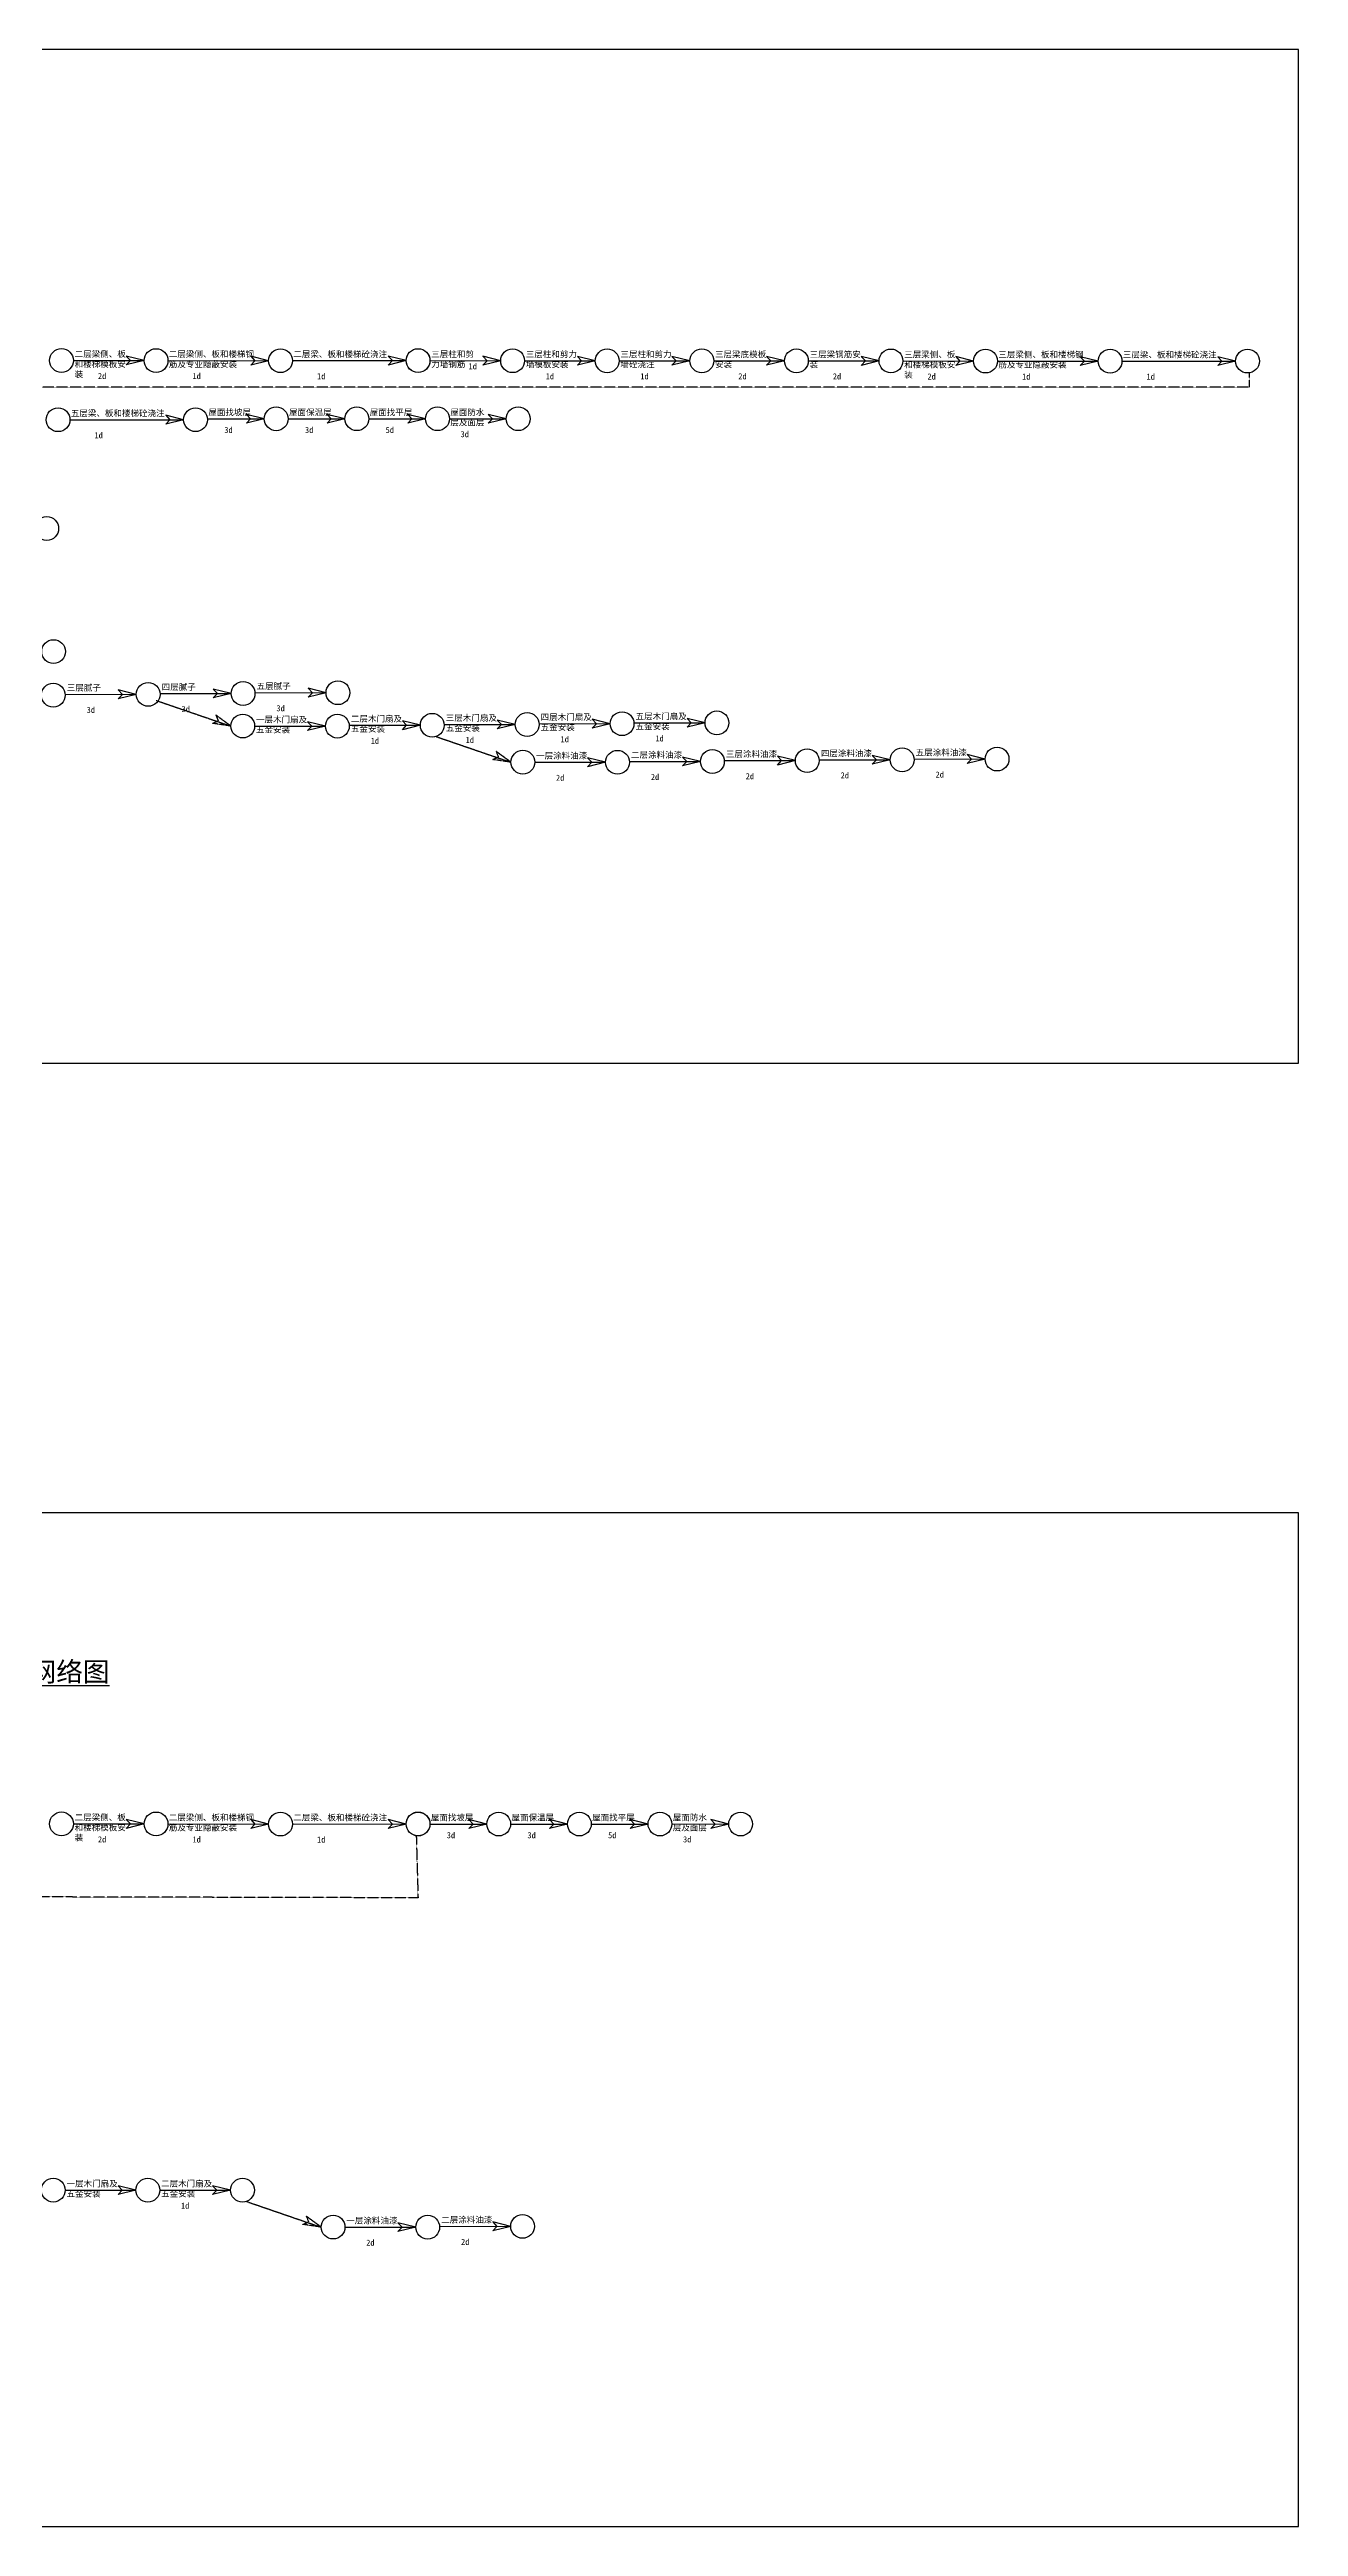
# Model space of a CAD drawing. Extents: x -2559594620 to 78738230735, y -11255911858 to 52366733330.
# Drawn here: x 22377556633 to 41979733652, y -11255911858 to 27619203023 of the extents above; entities that cross this region are included whole.
import ezdxf

# ---------------------------------------------------------------- set-up
doc = ezdxf.new("R2010")
doc.units = 0
doc.header["$LTSCALE"] = 100
doc.linetypes.add('ACAD_ISO02W100', pattern=[15, 12, -3])
doc.layers.get('0').update_dxf_attribs({"linetype": 'CONTINUOUS'})
doc.layers.add('DRAWING', color=11, linetype='CONTINUOUS')

msp = doc.modelspace()

# ---------------------------------------------------------------- linework, layer by layer
at = {"color": 5}
for p, q in [((22751303146, 22738238779), (23862159651, 22737107715)), ((23580443582, 22806136173), (23647015181, 22737107715)), ((23862159651, 22737107715), (23580443582, 22806136173)), ((23862159651, 22737107715), (23580443582, 22668079257)), ((23580443582, 22668079257), (23647015181, 22737107715)), ((24235906205, 22737001841), (25816346199, 22735694557)), ((25816346199, 22735694557), (25534630130, 22804723015)), ((25534630130, 22804723015), (25601201728, 22735694557)), ((25534630130, 22666666099), (25601201728, 22735694557)), ((25816346199, 22735694557), (25534630130, 22666666099)), ((26190089920, 22736728909), (27974302934, 22736549535)), ((27692586865, 22805577993), (27759158464, 22736549535)), ((27974302934, 22736549535), (27692586865, 22805577993)), ((27974302934, 22736549535), (27692586865, 22667521077)), ((27692586865, 22667521077), (27759158464, 22736549535)), ((28348049492, 22736449566), (29458905997, 22735318503)), ((29177189928, 22804346961), (29243761527, 22735318503)), ((29458905997, 22735318503), (29177189928, 22804346961)), ((29458905997, 22735318503), (29177189928, 22666290045)), ((29177189928, 22666290045), (29243761527, 22735318503)), ((29832652510, 22735155629), (30943509016, 22734024566)), ((30943509016, 22734024566), (30661792947, 22803053023)), ((30661792947, 22803053023), (30728364545, 22734024566)), ((30661792947, 22664996108), (30728364545, 22734024566)), ((30943509016, 22734024566), (30661792947, 22664996108)), ((31317252177, 22735155629), (32428108683, 22734024566)), ((32146392614, 22803053023), (32212964212, 22734024566)), ((32428108683, 22734024566), (32146392614, 22803053023)), ((32428108683, 22734024566), (32146392614, 22664996108)), ((32146392614, 22664996108), (32212964212, 22734024566)), ((32801855196, 22733861692), (33912711701, 22732730628)), ((33912711701, 22732730628), (33630995632, 22801759086)), ((33630995632, 22801759086), (33697567231, 22732730628)), ((33630995632, 22663702171), (33697567231, 22732730628)), ((33912711701, 22732730628), (33630995632, 22663702171)), ((34286458215, 22732567755), (35397314720, 22731436691)), ((35115598651, 22800465149), (35182170249, 22731436691)), ((35397314720, 22731436691), (35115598651, 22800465149)), ((35397314720, 22731436691), (35115598651, 22662408233)), ((35115598651, 22662408233), (35182170249, 22731436691)), ((35771061233, 22731273818), (36881917739, 22730142754)), ((36881917739, 22730142754), (36600201670, 22799171212)), ((36600201670, 22799171212), (36666773268, 22730142754)), ((36600201670, 22661114296), (36666773268, 22730142754)), ((36881917739, 22730142754), (36600201670, 22661114296)), ((37255664293, 22730036880), (38836104286, 22728729596)), ((38554388217, 22797758054), (38620959815, 22728729596)), ((38836104286, 22728729596), (38554388217, 22797758054)), ((38836104286, 22728729596), (38554388217, 22659701138)), ((38554388217, 22659701138), (38620959815, 22728729596)), ((39209848008, 22729763948), (40994061022, 22729584574)), ((40994061022, 22729584574), (40712344953, 22798613032)), ((40712344953, 22798613032), (40778916551, 22729584574)), ((40712344953, 22660556116), (40778916551, 22729584574)), ((40994061022, 22729584574), (40712344953, 22660556116)), ((22698035535, 21809806631), (24482248549, 21809627257)), ((24482248549, 21809627257), (24200532480, 21878655714)), ((24200532480, 21878655714), (24267104078, 21809627257)), ((24200532480, 21740598799), (24267104078, 21809627257)), ((24482248549, 21809627257), (24200532480, 21740598799)), ((24856566692, 21824342216), (25748673199, 21824252529)), ((25748673199, 21824252529), (25466957130, 21893280987)), ((25466957130, 21893280987), (25533528729, 21824252529)), ((25466957130, 21755224071), (25533528729, 21824252529)), ((25748673199, 21824252529), (25466957130, 21755224071)), ((26122419712, 21824416140), (27014526219, 21824326453)), ((26732810150, 21893354911), (26799381748, 21824326453)), ((27014526219, 21824326453), (26732810150, 21893354911)), ((27014526219, 21824326453), (26732810150, 21755297995)), ((26732810150, 21755297995), (26799381748, 21824326453)), ((27388272731, 21824490064), (28280379239, 21824400377)), ((28280379239, 21824400377), (27998663170, 21893428835)), ((27998663170, 21893428835), (28065234768, 21824400377)), ((27998663170, 21755371920), (28065234768, 21824400377)), ((28280379239, 21824400377), (27998663170, 21755371920)), ((28654125751, 21824563989), (29546232258, 21824474302)), ((29264516189, 21893502759), (29331087787, 21824474302)), ((29546232258, 21824474302), (29264516189, 21893502759)), ((29546232258, 21824474302), (29264516189, 21755445844)), ((29264516189, 21755445844), (29331087787, 21824474302)), ((22627861574, 17500296929), (23738718079, 17499165865)), ((23738718079, 17499165865), (23457002011, 17568194323)), ((23457002011, 17568194323), (23523573609, 17499165865)), ((23457002011, 17430137407), (23523573609, 17499165865)), ((23738718079, 17499165865), (23457002011, 17430137407)), ((24117263076, 17512964117), (25228119582, 17511833053)), ((25228119582, 17511833053), (24946403513, 17580861511)), ((24946403513, 17580861511), (25012975111, 17511833053)), ((24946403513, 17442804595), (25012975111, 17511833053)), ((25228119582, 17511833053), (24946403513, 17442804595)), ((25606664578, 17525631305), (26717521084, 17524500242)), ((26717521084, 17524500242), (26435805015, 17593528699)), ((26435805015, 17593528699), (26502376613, 17524500242)), ((26435805015, 17455471784), (26502376613, 17524500242)), ((26717521084, 17524500242), (26435805015, 17455471784)), ((31176128623, 17038555008), (30894412554, 17107583466)), ((30894412554, 17107583466), (30960984152, 17038555008)), ((32665530125, 17051222197), (32383814056, 17120250654)), ((32383814056, 17120250654), (32450385655, 17051222197)), ((25597067611, 17001684507), (26707924117, 17000553443)), ((26426208048, 17069581901), (26492779646, 17000553443)), ((26707924117, 17000553443), (26426208048, 17069581901)), ((26707924117, 17000553443), (26426208048, 16931524985)), ((26426208048, 16931524985), (26492779646, 17000553443)), ((27086469113, 17014351695), (28197325619, 17013220631)), ((27915609550, 17082249089), (27982181148, 17013220631)), ((28197325619, 17013220631), (27915609550, 17082249089)), ((28197325619, 17013220631), (27915609550, 17082249089)), ((27915609550, 17082249089), (27982181148, 17013220631)), ((28197325619, 17013220631), (27915609550, 16944192174)), ((27915609550, 16944192174), (27982181148, 17013220631)), ((27915609550, 16944192174), (27982181148, 17013220631)), ((28197325619, 17013220631), (27915609550, 16944192174)), ((28575870616, 17027018884), (29686727121, 17025887820)), ((28575870616, 17027018884), (29686727121, 17025887820)), ((29686727121, 17025887820), (29405011052, 17094916278)), ((29405011052, 17094916278), (29471582650, 17025887820)), ((29405011052, 16956859362), (29471582650, 17025887820)), ((29686727121, 17025887820), (29405011052, 16956859362)), ((30065272118, 17039686072), (31176128623, 17038555008)), ((30894412554, 16969526550), (30960984152, 17038555008)), ((31176128623, 17038555008), (30894412554, 16969526550)), ((31554673620, 17052353260), (32665530125, 17051222197)), ((32383814056, 16982193739), (32450385655, 17051222197)), ((32665530125, 17051222197), (32383814056, 16982193739)), ((29993645974, 16433916069), (31104502480, 16432785005)), ((31104502480, 16432785005), (30822786411, 16501813463)), ((30822786411, 16501813463), (30889358009, 16432785005)), ((30822786411, 16363756547), (30889358009, 16432785005)), ((31104502480, 16432785005), (30822786411, 16363756547)), ((31483047476, 16446583257), (32593903982, 16445452193)), ((32312187913, 16514480651), (32378759511, 16445452193)), ((32593903982, 16445452193), (32312187913, 16514480651)), ((32593903982, 16445452193), (32312187913, 16376423735)), ((32312187913, 16376423735), (32378759511, 16445452193)), ((32972448978, 16459250445), (34083305484, 16458119382)), ((32972448978, 16459250445), (34083305484, 16458119382)), ((33801589415, 16527147840), (33868161013, 16458119382)), ((34083305484, 16458119382), (33801589415, 16527147840)), ((33801589415, 16389090924), (33868161013, 16458119382)), ((34083305484, 16458119382), (33801589415, 16389090924)), ((34461850480, 16471917634), (35572706986, 16470786570)), ((34461850480, 16471917634), (35572706986, 16470786570)), ((35572706986, 16470786570), (35290990917, 16539815028)), ((35290990917, 16539815028), (35357562515, 16470786570)), ((35572706986, 16470786570), (35290990917, 16401758112)), ((35290990917, 16401758112), (35357562515, 16470786570)), ((35951251982, 16484584822), (37062108488, 16483453758)), ((35951251982, 16484584822), (37062108488, 16483453758)), ((36780392419, 16552482216), (36846964017, 16483453758)), ((37062108488, 16483453758), (36780392419, 16552482216)), ((36780392419, 16414425300), (36846964017, 16483453758)), ((37062108488, 16483453758), (36780392419, 16414425300)), ((22751303146, -229223349), (23862159651, -230354413)), ((23862159651, -230354413), (23580443582, -161325955)), ((23580443582, -161325955), (23647015181, -230354413)), ((23580443582, -299382871), (23647015181, -230354413)), ((23862159651, -230354413), (23580443582, -299382871)), ((24235906205, -230460287), (25816346199, -231767571)), ((25534630130, -162739114), (25601201728, -231767571)), ((25816346199, -231767571), (25534630130, -162739114)), ((25816346199, -231767571), (25534630130, -300796029)), ((25534630130, -300796029), (25601201728, -231767571)), ((26190089920, -230733219), (27974302934, -230912593)), ((27974302934, -230912593), (27692586865, -161884135)), ((27692586865, -161884135), (27759158464, -230912593)), ((27692586865, -299941051), (27759158464, -230912593)), ((27974302934, -230912593), (27692586865, -299941051)), ((28348049492, -231012562), (29240155999, -231102249)), ((28958439930, -162073791), (29025011528, -231102249)), ((29240155999, -231102249), (28958439930, -162073791)), ((29240155999, -231102249), (28958439930, -300130707)), ((28958439930, -300130707), (29025011528, -231102249)), ((29613902511, -230938638), (30506009018, -231028325)), ((30506009018, -231028325), (30224292950, -161999867)), ((30224292950, -161999867), (30290864548, -231028325)), ((30224292950, -300056782), (30290864548, -231028325)), ((30506009018, -231028325), (30224292950, -300056782)), ((30879755531, -230864713), (31771862038, -230954400)), ((31490145969, -161925943), (31556717567, -230954400)), ((31771862038, -230954400), (31490145969, -161925943)), ((31771862038, -230954400), (31490145969, -299982858)), ((31490145969, -299982858), (31556717567, -230954400)), ((32145608551, -230790789), (33037715058, -230880476)), ((33037715058, -230880476), (32755998989, -161852019)), ((32755998989, -161852019), (32822570587, -230880476)), ((32755998989, -299908934), (32822570587, -230880476)), ((33037715058, -230880476), (32755998989, -299908934)), ((22623063091, -5977150872), (23733919596, -5978281936)), ((23733919596, -5978281936), (23452203527, -5909253478)), ((23452203527, -5909253478), (23518775125, -5978281936)), ((23452203527, -6047310394), (23518775125, -5978281936)), ((23733919596, -5978281936), (23452203527, -6047310394)), ((24107660981, -5976887978), (25218517487, -5978019042)), ((24936801418, -5908990584), (25003373016, -5978019042)), ((25218517487, -5978019042), (24936801418, -5908990584)), ((25218517487, -5978019042), (24936801418, -5908990584)), ((24936801418, -5908990584), (25003373016, -5978019042)), ((25218517487, -5978019042), (24936801418, -6047047499)), ((24936801418, -6047047499), (25003373016, -5978019042)), ((24936801418, -6047047499), (25003373016, -5978019042)), ((25218517487, -5978019042), (24936801418, -6047047499)), ((27014837842, -6557323604), (28125694347, -6558454668)), ((27843978278, -6489426210), (27910549877, -6558454668)), ((28125694347, -6558454668), (27843978278, -6489426210)), ((28125694347, -6558454668), (27843978278, -6627483126)), ((27843978278, -6627483126), (27910549877, -6558454668)), ((28504239344, -6544656416), (29615095849, -6545787480)), ((29615095849, -6545787480), (29333379780, -6476759022)), ((29333379780, -6476759022), (29399951379, -6545787480)), ((29333379780, -6614815938), (29399951379, -6545787480)), ((29615095849, -6545787480), (29333379780, -6614815938))]:
    msp.add_line(p, q, dxfattribs=at)
at = {"color": 3, "linetype": 'ACAD_ISO02W100', "ltscale": 500}
for p, q in [((35762209669, 22319171643), (-1346501080, 22319171643)), ((41204808236, 22319171643), (35762209669, 22319171643)), ((41204808236, 22544242557), (41204808236, 22319171643)), ((24048729475, 17404389731), (25223322746, 17001062724)), ((25223322746, 17001062724), (24989178108, 17172250224)), ((24989178108, 17172250224), (25024416633, 17083059686)), ((24936561149, 17044613366), (25024416633, 17083059686)), ((25223322746, 17001062724), (24936561149, 17044613366)), ((28445307838, 16836621293), (29619901108, 16433294286)), ((28445307838, 16836621293), (29619901108, 16433294286)), ((29333139512, 16476844927), (29420994996, 16515291248)), ((29619901108, 16433294286), (29333139512, 16476844927)), ((29385756470, 16604481786), (29420994996, 16515291248)), ((29619901108, 16433294286), (29385756470, 16604481786)), ((28133684333, -415752586), (28161176226, -1389503449)), ((28161176226, -1389503449), (-1267620468, -1319265455)), ((25466499706, -6154618380), (26641092976, -6557945387)), ((25466499706, -6154618380), (26641092976, -6557945387)), ((26354331380, -6514394746), (26442186864, -6475948425)), ((26641092976, -6557945387), (26354331380, -6514394746)), ((26641092976, -6557945387), (26406948338, -6386757887)), ((26406948338, -6386757887), (26442186864, -6475948425))]:
    msp.add_line(p, q, dxfattribs=at)
at = {"color": 5}
for centre in [(22564429925, 22738401652), (24049032943, 22737107715), (26003219491, 22735694557), (28161176226, 22736549535), (28161176226, 22736549535), (28161178841, 22737443223), (29645779289, 22735318503), (31130382308, 22734024566), (32614981975, 22734024566), (34099584993, 22732730628), (35584188012, 22731436691), (37068791031, 22730142754), (39022977578, 22728729596), (41180934314, 22729584574), (22511165106, 21808772278), (24669121841, 21809627257), (25935546491, 21824252529), (27201399511, 21824326453), (28467252531, 21824400377), (29733105550, 21824474302), (22333403965, 20101910961), (22440988353, 18170112805), (22436189869, 17486498676), (23925591372, 17499165865), (25414992874, 17511833053), (26904394376, 17524500242), (25410194390, 17001847380), (26894797409, 17000553443), (28384198911, 17013220631), (28384198911, 17013220631), (29873600413, 17025887820), (31363001915, 17038555008), (32852403417, 17051222197), (29806772753, 16434078942), (31291375772, 16432785005), (32780777274, 16445452193), (34270178776, 16458119382), (35759580278, 16470786570), (37248981780, 16483453758), (22564429925, -229060476), (24049032943, -230354413), (26003219491, -231767571), (28161176226, -230912593), (28161176226, -230912593), (28161178841, -230018905), (29427029291, -231102249), (30692882311, -231028325), (31958735330, -230954400), (33224588350, -230880476), (22436189869, -5976987999), (23920792888, -5978281936), (25405390779, -5978019042), (25405390779, -5978019042), (26827964621, -6557160731), (28312567639, -6558454668), (29801969141, -6545787480)]:
    msp.add_circle(centre, 186873292, dxfattribs=at)
at = {"layer": 'DRAWING'}
for p, q in [((41979733652, 27619203023), (-2559594620, 27619203023)), ((41979733652, 11711550270), (41979733652, 27619203023)), ((-2559594620, 11711550270), (41979733652, 11711550270)), ((41979733652, 4651740895), (-2559594620, 4651740895)), ((41979733652, -11255911858), (41979733652, 4651740895)), ((-2559594620, -11255911858), (41979733652, -11255911858))]:
    msp.add_line(p, q, dxfattribs=at)

# ---------------------------------------------------------------- texts
at = {"color": 5, "linetype": 'ACAD_ISO02W100', "attachment_point": 1}
for s, insert, char_height, width in [('{\\fSimSun|b0|i0|c134|p54;二层梁侧、板和楼梯模板安装}', (22771995175, 22888060747), 95587593.31, 847741631.75), ('{\\fSimSun|b0|i0|c134|p6;二\\fSimSun|b0|i0|c134|p54;层梁侧、板和楼梯钢筋及专业隐蔽安装}', (24249416730, 22886892874), 95587593.31, 1397421662.72), ('{\\fSimSun|b0|i0|c134|p54;二层梁、板和楼梯砼浇注}', (26203603256, 22885447359), 95587593.31, 1397421662.72), ('{\\fSimSun|b0|i0|c134|p54;三层柱和剪力墙钢筋}', (28368741521, 22886271534), 95587593.31, 768219622.1), ('1d', (28954330101, 22695912763), 95587593.3, 503179205.9), ('{\\fSimSun|b0|i0|c134|p6;三\\fSimSun|b0|i0|c134|p54;层柱和剪力墙模板安装}', (29853344540, 22884977597), 95587593.31, 847741631.75), ('{\\fSimSun|b0|i0|c134|p54;三层柱和剪力墙砼浇注}', (31337944207, 22884977597), 95587593.31, 847741631.75), ('{\\fSimSun|b0|i0|c134|p6;三\\fSimSun|b0|i0|c134|p54;层梁底模板安装}', (32822547225, 22883683660), 95587593.31, 847741631.75), ('{\\fSimSun|b0|i0|c134|p6;三\\fSimSun|b0|i0|c134|p54;层梁钢筋安装}', (34307150244, 22882389723), 95587593.31, 847741631.75), ('{\\fSimSun|b0|i0|c134|p54;三层梁侧、板和楼梯模板安装}', (35791753263, 22881095786), 95587593.31, 847741631.75), ('{\\fSimSun|b0|i0|c134|p6;三\\fSimSun|b0|i0|c134|p54;层梁侧、板和楼梯钢筋及专业隐蔽安装}', (37269174817, 22879927913), 95587593.31, 1397421662.72), ('{\\fSimSun|b0|i0|c134|p54;三层梁、板和楼梯砼浇注}', (39223361344, 22878482399), 95587593.31, 1397421662.72), ('2d', (23136987398, 22542899072), 95587593.3, 503179205.9), ('1d', (24621590417, 22541930438), 95587593.3, 503179205.9), ('1d', (26575776944, 22540484923), 95587593.3, 503179205.9), ('1d', (30165373948, 22538521986), 95587593.3, 503179205.9), ('1d', (31649973615, 22538521986), 95587593.3, 503179205.9), ('2d', (33187539448, 22538521986), 95587593.3, 503179205.9), ('2d', (34672142467, 22537228049), 95587593.3, 503179205.9), ('2d', (36156745486, 22535934112), 95587593.3, 503179205.9), ('1d', (37641348505, 22534965477), 95587593.3, 503179205.9), ('1d', (39595535031, 22533519962), 95587593.3, 503179205.9), ('{\\fSimSun|b0|i0|c134|p54;五层梁、板和楼梯砼浇注}', (22711548871, 21958525081), 95587593.31, 1397421662.72), ('{\\fSimSun|b0|i0|c134|p54;屋面找坡层}', (24870077237, 21973931408), 95587593.31, 1397421662.72), ('{\\fSimSun|b0|i0|c134|p54;屋面保温层}', (26135930257, 21974005332), 95587593.31, 1397421662.72), ('{\\fSimSun|b0|i0|c134|p54;屋面找平层}', (27401783276, 21974079256), 95587593.31, 1397421662.72), ('{\\fSimSun|b0|i0|c134|p54;屋面防水层及面层}', (28667636296, 21974153180), 95587593.31, 554711115.57), ('1d', (23083722559, 21613562645), 95587593.3, 503179205.9), ('3d', (25121328056, 21696543183), 95587593.3, 503179205.9), ('3d', (26387181076, 21696617107), 95587593.3, 503179205.9), ('5d', (27653034095, 21696691031), 95587593.3, 503179205.9), ('3d', (28829069222, 21630839262), 95587593.3, 503179205.9), ('{\\fSimSun|b0|i0|c134|p54;三层腻子}', (22648553603, 17650118896), 95587593.31, 847741631.75), ('{\\fSimSun|b0|i0|c134|p54;四层腻子}', (24137955106, 17662786085), 95587593.31, 847741631.75), ('{\\fSimSun|b0|i0|c134|p54;五层腻子}', (25627356608, 17675453273), 95587593.31, 847741631.75), ('3d', (22960583011, 17303663285), 95587593.3, 503179205.9), ('3d', (24449984514, 17316330473), 95587593.3, 503179205.9), ('{\\fSimSun|b0|i0|c134|p54;一层木门扇及五金安装}', (25617759641, 17151506475), 95587593.31, 847741631.75), ('3d', (25939386016, 17328997662), 95587593.3, 503179205.9), ('{\\fSimSun|b0|i0|c134|p54;二层\\fSimSun|b0|i0|c134|p6;木门扇及五金安装}', (27107161143, 17164173663), 95587593.31, 847741631.75), ('{\\fSimSun|b0|i0|c134|p54;三层\\fSimSun|b0|i0|c134|p6;木门扇及五金安装}', (28596562645, 17176840851), 95587593.31, 847741631.75), ('{\\fSimSun|b0|i0|c134|p54;三层\\fSimSun|b0|i0|c134|p6;木门扇及五金安装}', (28596562645, 17176840851), 95587593.31, 847741631.75), ('{\\fSimSun|b0|i0|c134|p54;四层\\fSimSun|b0|i0|c134|p6;木门扇及五金安装}', (30085964147, 17189508040), 95587593.31, 847741631.75), ('{\\fSimSun|b0|i0|c134|p54;五层\\fSimSun|b0|i0|c134|p6;木门扇及五金安装}', (31575365649, 17202175228), 95587593.31, 847741631.75), ('1d', (27419190551, 16817718052), 95587593.3, 503179205.9), ('1d', (28908592053, 16830385240), 95587593.3, 503179205.9), ('1d', (28908592053, 16830385240), 95587593.3, 503179205.9), ('1d', (30397993555, 16843052428), 95587593.3, 503179205.9), ('1d', (31887395057, 16855719617), 95587593.3, 503179205.9), ('{\\fSimSun|b0|i0|c134|p54;一层涂料油漆}', (30014338003, 16583738037), 95587593.31, 847741631.75), ('{\\fSimSun|b0|i0|c134|p54;二层\\fSimSun|b0|i0|c134|p6;涂料油漆\\fSimSun|b0|i0|c134|p54;}', (31503739506, 16596405225), 95587593.31, 847741631.75), ('{\\fSimSun|b0|i0|c134|p54;三层\\fSimSun|b0|i0|c134|p6;涂料油漆\\fSimSun|b0|i0|c134|p54;}', (32993141008, 16609072413), 95587593.31, 847741631.75), ('{\\fSimSun|b0|i0|c134|p54;四层\\fSimSun|b0|i0|c134|p6;涂料油漆}', (34482542510, 16621739602), 95587593.31, 847741631.75), ('{\\fSimSun|b0|i0|c134|p54;五层\\fSimSun|b0|i0|c134|p6;涂料油漆}', (35971944012, 16634406790), 95587593.31, 847741631.75), ('2d', (30326367411, 16237282425), 95587593.3, 503179205.9), ('2d', (31815768914, 16249949614), 95587593.3, 503179205.9), ('2d', (33305170416, 16262616802), 95587593.3, 503179205.9), ('2d', (34794571918, 16275283990), 95587593.3, 503179205.9), ('2d', (36283973420, 16287951179), 95587593.3, 503179205.9), ('{\\fSimSun|b0|i0|c134|p54;二层梁侧、板和楼梯模板安装}', (22771995175, -79401382), 95587593.31, 847741631.75), ('{\\fSimSun|b0|i0|c134|p6;二\\fSimSun|b0|i0|c134|p54;层梁侧、板和楼梯钢筋及专业隐蔽安装}', (24249416730, -80569254), 95587593.31, 1397421662.72), ('{\\fSimSun|b0|i0|c134|p54;二层梁、板和楼梯砼浇注}', (26203603256, -82014769), 95587593.31, 1397421662.72), ('{\\fSimSun|b0|i0|c134|p54;屋面找坡层}', (28361560037, -81423370), 95587593.31, 1397421662.72), ('3d', (28612810856, -358811595), 95587593.3, 503179205.9), ('{\\fSimSun|b0|i0|c134|p54;屋面保温层}', (29627413056, -81349446), 95587593.31, 1397421662.72), ('3d', (29878663875, -358737671), 95587593.3, 503179205.9), ('{\\fSimSun|b0|i0|c134|p54;屋面找平层}', (30893266076, -81275522), 95587593.31, 1397421662.72), ('5d', (31144516895, -358663747), 95587593.3, 503179205.9), ('{\\fSimSun|b0|i0|c134|p54;屋面防水层及面层}', (32159119096, -81201598), 95587593.31, 554711115.57), ('2d', (23136987398, -424563056), 95587593.3, 503179205.9), ('1d', (24621590417, -425531690), 95587593.3, 503179205.9), ('1d', (26575776944, -426977205), 95587593.3, 503179205.9), ('3d', (32320552022, -424515516), 95587593.3, 503179205.9), ('{\\fSimSun|b0|i0|c134|p54;一层木门扇及五金安装}', (22643755120, -5827328905), 95587593.31, 847741631.75), ('{\\fSimSun|b0|i0|c134|p54;二层\\fSimSun|b0|i0|c134|p6;木门扇及五金安装}', (24128353011, -5827066010), 95587593.31, 847741631.75), ('1d', (24440382419, -6173521621), 95587593.3, 503179205.9), ('{\\fSimSun|b0|i0|c134|p54;一层涂料油漆}', (27035529871, -6407501636), 95587593.31, 847741631.75), ('{\\fSimSun|b0|i0|c134|p54;二层\\fSimSun|b0|i0|c134|p6;涂料油漆\\fSimSun|b0|i0|c134|p54;}', (28524931373, -6394834448), 95587593.31, 847741631.75), ('2d', (27347559279, -6753957248), 95587593.3, 503179205.9), ('2d', (28836960781, -6741290059), 95587593.3, 503179205.9)]:
    msp.add_mtext(s, dxfattribs=dict(at, insert=insert, char_height=char_height, width=width))
at = {"color": 2, "linetype": 'ACAD_ISO02W100', "insert": (12055678491, 2311633741), "char_height": 86028833.98, "width": 12310693730.39, "attachment_point": 1}
msp.add_mtext('{\\fSimSun|b0|i0|c134|p54;\\H3.555X;\\L中国**大学校区食堂、锅炉房、浴室三项工程施工进度网络图}', dxfattribs=at)

doc.saveas('drawing.dxf')
